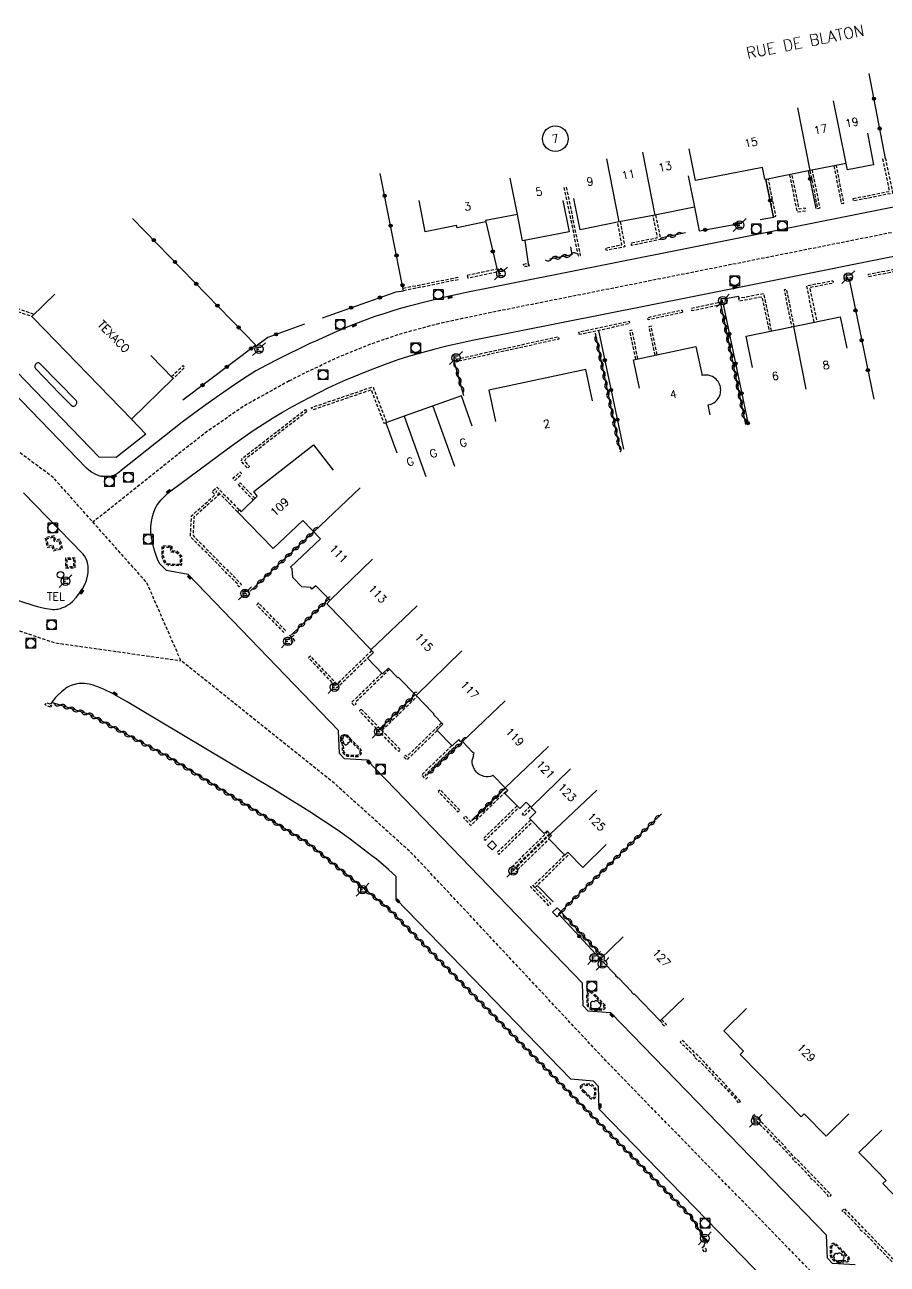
# Model space of a CAD drawing. Header units: millimetres. Extents: x 94999 to 96000, y 132000 to 133001.
# Drawn here: x 95307 to 95441.7, y 132669.3 to 132862.9 of the extents above; entities that cross this region are included whole.
import ezdxf
from ezdxf.enums import TextEntityAlignment as Align

# ---------------------------------------------------------------- set-up
doc = ezdxf.new("R2010")
doc.units = ezdxf.units.MM
doc.linetypes.add('DASHED', pattern=[0.75, 0.5, -0.25])
doc.layers.get('0').update_dxf_attribs({"linetype": 'CONTINUOUS'})
for name, color, linetype in [('W0001', 6, 'DASHED'), ('W0008', 7, 'CONTINUOUS'), ('W0100', 7, 'CONTINUOUS'), ('W0112', 1, 'DASHED'), ('W0300', 7, 'CONTINUOUS'), ('W0310', 3, 'CONTINUOUS'), ('W0322', 7, 'CONTINUOUS'), ('W0400', 7, 'CONTINUOUS'), ('W0420', 7, 'CONTINUOUS'), ('W0471', 7, 'CONTINUOUS'), ('W0984', 7, 'CONTINUOUS'), ('W0989', 7, 'CONTINUOUS'), ('W0991', 7, 'CONTINUOUS'), ('W1102', 7, 'CONTINUOUS')]:
    doc.layers.add(name, color=color, linetype=linetype)
doc.styles.get("Standard").update_dxf_attribs({"font": 'romans.shx', "width": 0.85})

# ---------------------------------------------------------------- blocks, each defined once
blk = doc.blocks.new('T471')
for p, q in [((-0.333334, 0.333334), (-0.333334, -0.333334)), ((-0.333334, 0.333334), (0.333334, 0.333334)), ((-0.333334, 0), (0, 0)), ((0.500001, 0.500001), (1.000002, 1.000002)), ((-0.500001, -0.500001), (-1.000002, -1.000002)), ((-0.333334, -0.333334), (0.333334, -0.333334))]:
    blk.add_line(p, q)
blk.add_ellipse((0, 0), major_axis=(0.471405, 0.471405), ratio=1, start_param=5.4977871438, end_param=11.780972451)
blk = doc.blocks.new('T400')
for p, q in [((-0.15, 0.3), (0.15, 0.3)), ((-0.15, -0.25), (-0.15, 0.3)), ((-0.15, 0.15), (0.15, 0.15)), ((-0.15, 0), (0.15, 0)), ((0.15, 0.3), (0.15, -0.25)), ((-0.15, -0.15), (0.15, -0.15)), ((-0.15, -0.25), (-0.15, -0.3)), ((-0.15, -0.3), (0.15, -0.3)), ((0.15, -0.3), (0.15, -0.25))]:
    blk.add_line(p, q)
blk = doc.blocks.new('T420')
for p, q in [((0.75, 0.75), (-0.75, 0.75)), ((-0.75, 0.75), (-0.75, -0.75)), ((0.75, 0.75), (0.75, -0.75)), ((0.75, -0.75), (-0.75, -0.75))]:
    blk.add_line(p, q)
blk.add_ellipse((0, 0), major_axis=(-0.53, 0.53), ratio=1, start_param=3.926991, end_param=10.210176)
blk = doc.blocks.new('t310o')
at = {"color": 0, "linetype": 'Continuous'}
for centre, start, end in [((-0.5, 0.38), 216.8699, 323.1304), ((0.5, -0.37), 36.8699, 143.1303)]:
    blk.add_arc(centre, 0.625, start, end, dxfattribs=at)
blk = doc.blocks.new('t322o')
at = {"color": 0, "linetype": 'Continuous'}
for radius in [0.25, 0.15]:
    blk.add_circle((0, 0), radius, dxfattribs=at)
blk = doc.blocks.new('T300')
for p, q in [((-0.8, 0.51), (-0.86, 0.34)), ((-0.86, 0.34), (-0.86, 0.17)), ((-0.86, 0.17), (-0.74, 0.06)), ((-0.69, 0.63), (-0.8, 0.51)), ((-0.8, -0.06), (-0.74, 0.06)), ((-0.74, 0.06), (-0.69, 0.11)), ((-0.57, 0.69), (-0.69, 0.63)), ((-0.46, 0.69), (-0.57, 0.69)), ((-0.29, 0.63), (-0.46, 0.69)), ((-0.29, 0.63), (-0.17, 0.74)), ((-0.23, 0.57), (-0.29, 0.63)), ((-0.17, 0.74), (-0.06, 0.8)), ((-0.06, 0.8), (0.06, 0.8)), ((0.06, 0.8), (0.23, 0.74)), ((0.23, 0.74), (0.34, 0.63)), ((0.34, 0.63), (0.4, 0.51)), ((0.46, 0.46), (0.34, 0.46)), ((0.4, 0.51), (0.4, 0.46)), ((0.57, 0.4), (0.46, 0.46)), ((0.57, 0.4), (0.69, 0.29)), ((0.69, 0.29), (0.74, 0.17)), ((0.74, 0.06), (0.69, -0.17)), ((0.74, 0.17), (0.74, 0.06)), ((-0.8, -0.17), (-0.8, -0.06)), ((-0.8, -0.23), (-0.8, -0.17)), ((-0.74, -0.34), (-0.8, -0.23)), ((-0.69, -0.4), (-0.74, -0.34)), ((-0.51, -0.46), (-0.69, -0.4)), ((-0.4, -0.46), (-0.51, -0.46)), ((-0.4, -0.46), (-0.34, -0.46)), ((-0.34, -0.46), (-0.34, -0.4)), ((-0.34, -0.51), (-0.34, -0.46)), ((-0.29, -0.63), (-0.34, -0.51)), ((-0.17, -0.74), (-0.29, -0.63)), ((-0.06, -0.8), (-0.17, -0.74)), ((0.06, -0.8), (-0.06, -0.8)), ((0.17, -0.74), (0.06, -0.8)), ((0.23, -0.69), (0.17, -0.74)), ((0.29, -0.46), (0.23, -0.46)), ((0.29, -0.63), (0.23, -0.69)), ((0.46, -0.4), (0.29, -0.46)), ((0.34, -0.51), (0.29, -0.63)), ((0.34, -0.51), (0.34, -0.46)), ((0.57, -0.34), (0.46, -0.4)), ((0.63, -0.29), (0.57, -0.34)), ((0.69, -0.17), (0.63, -0.29))]:
    blk.add_line(p, q)
blk = doc.blocks.new('t112o')
at = {"color": 0, "linetype": 'Continuous'}
for p, q in [((-0.5, 0.5), (0.5, 0.5)), ((-0.5, -0.5), (-0.5, 0.5)), ((0.5, 0.5), (0.5, -0.5)), ((0.5, -0.5), (-0.5, -0.5))]:
    blk.add_line(p, q, dxfattribs=at)

msp = doc.modelspace()

# ---------------------------------------------------------------- linework, layer by layer
at = {"layer": 'W0001', "flags": 128}
for points in [[(95348.28, 132807.3), (95351.1, 132808.73), (95356.38, 132811.18), (95360.89, 132813.01), (95365.87, 132814.71), (95371.14, 132816.13), (95375.38, 132817.09), (95381.58, 132818.36), (95446.35, 132831.28), (95455.27, 132833.06), (95465.21, 132835.03), (95472.6, 132836.46), (95477.35, 132837.33), (95483.29, 132838.32), (95489.47, 132839.2), (95494.91, 132839.78), (95501.59, 132840.32), (95508.13, 132840.74), (95520.06, 132841.31), (95528.06, 132841.66)], [(95937.77, 132147.55), (95929.39, 132157.49), (95910.62, 132177.72), (95901.98, 132186.94), (95870.36, 132219.35), (95802.26, 132288.27), (95746.16, 132344.77), (95675.46, 132417.17), (95600.19, 132493.08), (95513.8, 132580.87), (95471.21, 132625.01), (95432, 132665.93), (95397.8, 132701.03), (95367.69, 132733.26), (95355.56, 132744.21), (95331.35, 132763.59), (95326.05, 132775.75), (95311.37, 132792.24), (95305.86, 132796.31), (95287.88, 132814.85)], [(95348.28, 132807.3), (95341.28, 132803.4), (95335.04, 132799.07), (95317.61, 132785.22)], [(95276.28, 132775.24), (95280.95, 132774.77), (95290.14, 132772.98), (95297.66, 132771.07), (95311.66, 132766.38), (95331.35, 132763.59)]]:
    msp.add_lwpolyline(points, dxfattribs=at)
at = {"layer": 'W0008', "flags": 128}
for points in [[(95461.4, 132838.15), (95413.86, 132828.64), (95378.86, 132821.67), (95376.73, 132821.23), (95372.86, 132820.4), (95370.29, 132819.8), (95366.82, 132818.89), (95365.48, 132818.52), (95364.14, 132818.12), (95362.9, 132817.73), (95361.67, 132817.32), (95359.75, 132816.64), (95357.97, 132815.95), (95355.71, 132815), (95352.27, 132813.46), (95351.62, 132813.16), (95346.45, 132810.63)], [(95456.31, 132829.4), (95411.29, 132820.43), (95376.92, 132813.57), (95375.03, 132813.18), (95373.14, 132812.74), (95370.86, 132812.18), (95368.59, 132811.58), (95366.92, 132811.09), (95365.27, 132810.56), (95363.1, 132809.79), (95360.95, 132808.98), (95359, 132808.2), (95357.07, 132807.39), (95355.68, 132806.77), (95354.31, 132806.13), (95350.12, 132803.97)], [(95418.61, 132820.17), (95418.55, 132820.48), (95416.42, 132820.11), (95416.49, 132819.77)], [(95346.45, 132810.63), (95344.76, 132809.75), (95343.09, 132808.83), (95342.21, 132808.3), (95341.35, 132807.75), (95339.27, 132806.35), (95336.86, 132804.71), (95334.88, 132803.31), (95331.54, 132800.83), (95322.05, 132793.31), (95321.65, 132792.96), (95321.2, 132792.67), (95320.85, 132792.5), (95320.46, 132792.41), (95319.85, 132792.34), (95319.24, 132792.33), (95318.9, 132792.37), (95318.58, 132792.46), (95317.98, 132792.72), (95317.41, 132793.04), (95316.99, 132793.33), (95316.62, 132793.67), (95292.09, 132818.99)], [(95323.66, 132801.31), (95325.87, 132798.98), (95321.25, 132795.33), (95318.61, 132795.39), (95299.89, 132814.67), (95304.05, 132818.73)], [(95352.17, 132805.07), (95352.09, 132805.02)], [(95436.71, 132669.18), (95433.16, 132669.41), (95432.39, 132670.22), (95432.24, 132673.81), (95398.56, 132708.57), (95394.99, 132708.82), (95394.22, 132709.68), (95394.1, 132713.22), (95360.45, 132748.01), (95356.95, 132748.22), (95356.15, 132749.08), (95356.01, 132752.67), (95332.48, 132777.06), (95329.12, 132777.67), (95328.03, 132778.77), (95327.72, 132779.46), (95327.44, 132780.17), (95327.28, 132780.65), (95327.15, 132781.14), (95326.77, 132782.84), (95326.68, 132783.45), (95326.66, 132783.99), (95326.68, 132784.54), (95326.79, 132785.32), (95326.95, 132786.09), (95327.15, 132786.78), (95327.41, 132787.46), (95327.6, 132787.84), (95327.85, 132788.2), (95328.27, 132788.71), (95328.73, 132789.19), (95329.26, 132789.67), (95329.81, 132790.11), (95338.63, 132796.66), (95340.14, 132797.76), (95342.13, 132799.19), (95342.32, 132799.31), (95345.65, 132801.45), (95346.45, 132801.95), (95347.25, 132802.42), (95348.68, 132803.21), (95350.12, 132803.97)], [(95299.84, 132774.95), (95308.37, 132772.22), (95308.96, 132772.05), (95309.57, 132771.9), (95310.32, 132771.74), (95311.09, 132771.6), (95311.36, 132771.58), (95311.64, 132771.57), (95311.92, 132771.6), (95312.19, 132771.65), (95312.54, 132771.74), (95312.89, 132771.86), (95313.22, 132772.01), (95313.55, 132772.18), (95314, 132772.48), (95314.41, 132772.84), (95315, 132773.47), (95315.54, 132774.14), (95315.97, 132774.8), (95316.34, 132775.49), (95316.59, 132776.12), (95316.77, 132776.77), (95316.85, 132777.29), (95316.88, 132777.81), (95316.85, 132778.33), (95316.77, 132778.84), (95316.66, 132779.23), (95316.49, 132779.6), (95316.28, 132779.94), (95316.02, 132780.25), (95306.79, 132789.8)], [(95422.75, 132666.77), (95396.7, 132693.53), (95396.62, 132697.07), (95395.82, 132697.9), (95392.28, 132698.2), (95364.98, 132726.34), (95364.99, 132729.88), (95363.79, 132730.94), (95362.58, 132731.99), (95361.9, 132732.56), (95361.21, 132733.11), (95357.83, 132735.72), (95357.62, 132735.87), (95355.92, 132737.05), (95353.97, 132738.35), (95351.52, 132739.95), (95350.5, 132740.6), (95348.07, 132742.11), (95345.97, 132743.39), (95324.29, 132756.37), (95322.95, 132757.16), (95321.31, 132758.11), (95320.77, 132758.4), (95319.26, 132759.12), (95318.76, 132759.34), (95318.24, 132759.53), (95317.63, 132759.73), (95317.02, 132759.9), (95316.66, 132759.98), (95316.3, 132760.01), (95315.84, 132760.02), (95315.37, 132759.99), (95315.08, 132759.94), (95314.79, 132759.88), (95314.51, 132759.8), (95314.23, 132759.7), (95313.95, 132759.57), (95313.67, 132759.43), (95313.41, 132759.26), (95313.16, 132759.08), (95312.7, 132758.71), (95311.98, 132758.05), (95311.75, 132757.81), (95311.55, 132757.56), (95311.26, 132757.17), (95310.99, 132756.77)]]:
    msp.add_lwpolyline(points, dxfattribs=at)
msp.add_lwpolyline([(95312.42, 132805.34), (95314.26, 132803.43), (95314.33, 132803.38), (95314.4, 132803.35), (95314.55, 132803.34), (95314.69, 132803.36), (95314.79, 132803.39), (95314.87, 132803.44), (95314.95, 132803.52), (95315.02, 132803.61), (95315.09, 132803.78), (95315.12, 132803.96), (95315.1, 132804.08), (95315.03, 132804.19), (95309.39, 132809.96), (95309.29, 132810.04), (95309.17, 132810.08), (95309.01, 132810.09), (95308.86, 132810.06), (95308.77, 132810.01), (95308.69, 132809.94), (95308.62, 132809.84), (95308.57, 132809.73), (95308.54, 132809.56), (95308.54, 132809.39), (95308.57, 132809.3), (95308.63, 132809.21), (95310.02, 132807.79)], close=True, dxfattribs=at)
at = {"layer": 'W0100', "flags": 128}
for points in [[(95438.63, 132845.97), (95439.58, 132841.06), (95435.5, 132840.27), (95435.3, 132841.23), (95429.7, 132840.13), (95422.78, 132838.72), (95422.61, 132838.8), (95422.23, 132840.64), (95411.75, 132838.6), (95410.8, 132843.51)], [(95410.61, 132839.34), (95411.61, 132834.44), (95405.39, 132833.18), (95399.82, 132832.15), (95393.77, 132830.9), (95392.76, 132835.8)], [(95391.04, 132835.49), (95392.02, 132830.59), (95384.75, 132829.14), (95383.94, 132833.3), (95378.94, 132832.35), (95378.99, 132832.12), (95377.95, 132831.91), (95374.51, 132831.19), (95374.51, 132831.19), (95374.44, 132831.55), (95369.55, 132830.57), (95368.57, 132835.47)], [(95326.67, 132811.24), (95330.17, 132807.66), (95323.66, 132801.31), (95308.4, 132817.01), (95308.07, 132817.35), (95311.65, 132820.83)], [(95420.68, 132809.37), (95419.67, 132814.27), (95427.08, 132815.8), (95434.37, 132817.31), (95435.39, 132812.42)], [(95403, 132806.14), (95402.06, 132810.6), (95411.83, 132812.66), (95412.79, 132808.12)], [(95395.69, 132804.15), (95394.65, 132809.04), (95379.47, 132805.82), (95380.51, 132800.93)], [(95414.08, 132802), (95413.75, 132803.53), (95413.98, 132803.58), (95414.21, 132803.65), (95414.42, 132803.75), (95414.63, 132803.86), (95414.82, 132804), (95414.99, 132804.15), (95415.16, 132804.32), (95415.3, 132804.51), (95415.42, 132804.71), (95415.53, 132804.92), (95415.61, 132805.14), (95415.67, 132805.37), (95415.7, 132805.6), (95415.71, 132805.83), (95415.7, 132806.07), (95415.67, 132806.3), (95415.61, 132806.53), (95415.53, 132806.76), (95415.43, 132806.97), (95415.3, 132807.17), (95415.16, 132807.36), (95414.99, 132807.54), (95414.81, 132807.69), (95414.62, 132807.83), (95414.41, 132807.95), (95414.19, 132808.04), (95413.97, 132808.11), (95413.73, 132808.16), (95413.5, 132808.19), (95413.26, 132808.19), (95413.02, 132808.16), (95412.79, 132808.12), (95412.77, 132808.2)], [(95376.87, 132800.22), (95375.21, 132804.93), (95366.26, 132801.78), (95363.39, 132800.74), (95365.08, 132796.04)], [(95397.79, 132734.84), (95394.16, 132731.27), (95391.82, 132733.65), (95391.34, 132733.18), (95391.34, 132733.18), (95388.8, 132735.82), (95389.27, 132736.27), (95389.07, 132736.47), (95388.58, 132736.99), (95388.14, 132736.57), (95385.81, 132738.94), (95386.82, 132739.93), (95385.33, 132741.46), (95384.31, 132740.47), (95382, 132742.85), (95382.44, 132743.29), (95382.02, 132743.71), (95380.14, 132745.65), (95379.76, 132745.51), (95379.36, 132745.44), (95379.04, 132745.44), (95378.73, 132745.5), (95378.35, 132745.64), (95377.99, 132745.81), (95377.76, 132745.97), (95377.55, 132746.15), (95377.38, 132746.36), (95377.23, 132746.6), (95377.07, 132746.96), (95376.94, 132747.33), (95376.88, 132747.65), (95376.89, 132747.97), (95377.12, 132748.76), (95376.98, 132748.89), (95377.16, 132749.07), (95376.95, 132749.29), (95375.38, 132750.97), (95375.29, 132750.89), (95375.17, 132751), (95375.09, 132750.92), (95374.77, 132751.24), (95374.77, 132751.24), (95373.76, 132750.27), (95371.37, 132752.74), (95372.31, 132753.65), (95370.85, 132755.16), (95370.92, 132755.24), (95370.69, 132755.48), (95368.11, 132758.13), (95365.42, 132760.89), (95365.32, 132761), (95365.25, 132760.92), (95363.78, 132762.41), (95362.85, 132761.52), (95360.5, 132763.95), (95361.45, 132764.86), (95356.55, 132770.01), (95354.15, 132772.46), (95354.71, 132773.01), (95352.47, 132775.29), (95351.8, 132774.76), (95351.66, 132774.99), (95350.24, 132775.12), (95348.86, 132776.56), (95348.73, 132777.93), (95348.5, 132778.17), (95353.15, 132782.6), (95350.4, 132785.49), (95345.79, 132781.09), (95340.22, 132786.85), (95340.5, 132787.13), (95340.78, 132786.83), (95343.3, 132789.27), (95342.76, 132789.98), (95352.06, 132797.28), (95352.06, 132797.28), (95355.15, 132793.34)], [(95409.92, 132710.85), (95406.24, 132707.31), (95402.22, 132711.49), (95402.14, 132711.42), (95401.76, 132711.81), (95401.84, 132711.87), (95399.72, 132714.05), (95399.67, 132713.98), (95399.29, 132714.36), (95399.35, 132714.42), (95397.25, 132716.6), (95397.18, 132716.52), (95396.8, 132716.91), (95400.48, 132720.46)], [(95419.76, 132709.23), (95416.17, 132705.74), (95416.17, 132705.74), (95419.26, 132702.57), (95418.77, 132702.08), (95421.78, 132698.99), (95428.27, 132692.32), (95428.27, 132692.32), (95428.77, 132692.81), (95428.82, 132692.75), (95432.17, 132689.31), (95432.17, 132689.31), (95435.75, 132692.8)], [(95457.6, 132673.06), (95454.02, 132669.58), (95449.68, 132674.03), (95449.18, 132673.55), (95449.18, 132673.55), (95444.07, 132678.79), (95441.06, 132681.89), (95441.56, 132682.37), (95438.47, 132685.54), (95437.28, 132686.77), (95440.86, 132690.26)]]:
    msp.add_lwpolyline(points, dxfattribs=at)
msp.add_lwpolyline([(95312.54, 132777.5), (95312.74, 132777.47), (95312.91, 132777.36), (95313.02, 132777.2), (95313.07, 132777.01), (95313.04, 132776.81), (95312.93, 132776.64), (95312.77, 132776.52), (95312.58, 132776.48), (95312.38, 132776.51), (95312.21, 132776.61), (95312.09, 132776.78), (95312.05, 132776.97), (95312.08, 132777.17), (95312.19, 132777.34), (95312.35, 132777.45)], close=True, dxfattribs=at)
at = {"layer": 'W0112', "flags": 128}
for points in [[(95433.39, 132840.86), (95434.54, 132834.98), (95434.94, 132835.06), (95433.78, 132840.94)], [(95426.46, 132839.47), (95427.64, 132833.67), (95428.97, 132833.86), (95428.91, 132834.26), (95427.96, 132834.12), (95426.85, 132839.55)], [(95429.64, 132840.12), (95430.84, 132834.24), (95431.23, 132834.32), (95430.03, 132840.2)], [(95391.22, 132837.52), (95393.43, 132826.8), (95393.82, 132826.88), (95391.61, 132837.6)], [(95422.77, 132838.72), (95423.95, 132832.92), (95424.34, 132833), (95423.16, 132838.8)], [(95405.52, 132833.2), (95406.3, 132829.36), (95401.79, 132828.45), (95401.71, 132828.84), (95405.83, 132829.67), (95405.13, 132833.12)], [(95400, 132832.18), (95400.72, 132828.24), (95397.84, 132827.65), (95397.76, 132828.04), (95400.26, 132828.55), (95399.6, 132832.11)], [(95427.2, 132815.82), (95426, 132821.58), (95425.61, 132821.5), (95426.8, 132815.74)], [(95430.31, 132816.47), (95429.14, 132822.16), (95433.21, 132822.94), (95433.29, 132822.55), (95429.61, 132821.84), (95430.71, 132816.55)], [(95423.66, 132815.09), (95422.46, 132820.91), (95418.49, 132820.15), (95418.56, 132819.76), (95422.15, 132820.44), (95423.27, 132815.01)], [(95308.38, 132817.66), (95307.57, 132817.98), (95304.18, 132819.11), (95304.05, 132818.73), (95307.43, 132817.6), (95308.07, 132817.35)], [(95405.79, 132811.38), (95404.86, 132815.82), (95404.47, 132815.73), (95405.4, 132811.3)], [(95402.78, 132810.75), (95401.84, 132815.21), (95401.45, 132815.12), (95402.39, 132810.66)], [(95329.89, 132807.95), (95331.69, 132809.69), (95331.96, 132809.4), (95330.17, 132807.66)], [(95363.39, 132800.74), (95363.13, 132800.64), (95361.13, 132805.88), (95351.9, 132802.74), (95351.77, 132803.12), (95361.37, 132806.38), (95363.5, 132800.78)], [(95340.21, 132786.84), (95336.97, 132790.12), (95336.8, 132789.97), (95337.27, 132789.46), (95333.41, 132786.02), (95333.26, 132783.12), (95340.84, 132775.48), (95340.84, 132775.48), (95340.84, 132775.48), (95340.49, 132775.11), (95340.22, 132775.39), (95340.29, 132775.47), (95332.85, 132782.96), (95333.02, 132786.21), (95336.7, 132789.49), (95336.23, 132789.99), (95336.99, 132790.68), (95340.5, 132787.12)], [(95342.95, 132788.93), (95340.6, 132791.36), (95340.32, 132791.08), (95342.67, 132788.65)], [(95361.17, 132765.16), (95355.75, 132759.92), (95351.6, 132764.28), (95351.31, 132764), (95355.74, 132759.35), (95360.5, 132763.95)], [(95363.97, 132762.22), (95358.57, 132757.01), (95358.77, 132756.82), (95358.48, 132756.53), (95358, 132757.01), (95362.76, 132761.61)], [(95367.98, 132758.27), (95362.5, 132752.95)], [(95362.78, 132752.67), (95368.26, 132757.99)], [(95372.1, 132753.87), (95366.68, 132748.63), (95366.48, 132748.83), (95366.19, 132748.55), (95366.68, 132748.07), (95371.44, 132752.67)], [(95373.71, 132750.33), (95368.95, 132745.72), (95369.61, 132745.06), (95369.89, 132745.34), (95369.52, 132745.72), (95373.99, 132750.04)], [(95382.08, 132743.66), (95376.68, 132738.4), (95375.81, 132739.32), (95375.52, 132739.04), (95376.67, 132737.83), (95382.36, 132743.37)], [(95383.88, 132740.91), (95378.63, 132735.8), (95378.91, 132735.51), (95384.16, 132740.63)], [(95385.94, 132740.83), (95384.7, 132739.62), (95384.98, 132739.33), (95386.22, 132740.54)], [(95386.02, 132738.72), (95380.78, 132733.59), (95381.06, 132733.3), (95386.3, 132738.44)], [(95388.96, 132736.58), (95383.58, 132731.3), (95384.05, 132730.8), (95383.76, 132730.53), (95383.02, 132731.31), (95388.69, 132736.88)], [(95389.09, 132736.45), (95383.66, 132731.21)], [(95383.94, 132730.92), (95388.9, 132735.71)], [(95391.31, 132733.21), (95386.4, 132728.39)], [(95386.68, 132728.11), (95392.07, 132733.4)], [(95406.44, 132707.51), (95407.22, 132706.75), (95406.94, 132706.46), (95406.5, 132706.89), (95406.5, 132706.89), (95406.58, 132706.97), (95406.24, 132707.31)]]:
    msp.add_lwpolyline(points, dxfattribs=at)
for points in [[(95436.4, 132835.77), (95442.09, 132836.9), (95441.06, 132841.96), (95441.46, 132842.04), (95442.56, 132836.59), (95436.47, 132835.38)], [(95460.69, 132827.72), (95438.85, 132823.56), (95438.78, 132823.96), (95460.62, 132828.12)], [(95384.89, 132825.5), (95385.63, 132825.66), (95385.76, 132825.24), (95385.71, 132825.2), (95385.37, 132825.12), (95385.35, 132825.19), (95384.97, 132825.11)], [(95366.09, 132821.76), (95374.58, 132823.47), (95374.66, 132823.08), (95366.16, 132821.36)], [(95376.11, 132823.76), (95376.2, 132823.37), (95381.55, 132824.47), (95381.47, 132824.86)], [(95436.14, 132823.05), (95435.11, 132822.91), (95435.06, 132823.31), (95436.08, 132823.45)], [(95416.69, 132819.4), (95411.22, 132818.23), (95411.14, 132818.62), (95416.61, 132819.79)], [(95409.76, 132817.96), (95404.39, 132816.8), (95404.3, 132817.19), (95409.67, 132818.35)], [(95393.62, 132814.52), (95393.53, 132814.91), (95401.39, 132816.6), (95401.48, 132816.21)], [(95374.11, 132810.21), (95374.02, 132810.6), (95390.32, 132814.2), (95390.4, 132813.81)], [(95351.05, 132802.49), (95341.41, 132795.03), (95341.45, 132794.97), (95341.27, 132794.79), (95342.09, 132793.89), (95341.79, 132793.62), (95340.72, 132794.8), (95340.93, 132795.01), (95340.86, 132795.11), (95350.81, 132802.81)], [(95339.77, 132791.74), (95340.88, 132792.74), (95340.62, 132793.04), (95339.5, 132792.03)], [(95312.51, 132782.54), (95311.79, 132782.38), (95311.62, 132783.1), (95310.15, 132782.75), (95310.47, 132781.25), (95311.22, 132781.42), (95311.42, 132780.73), (95312.87, 132781.08)], [(95312.36, 132782.3), (95311.64, 132782.14), (95311.47, 132782.86), (95310.39, 132782.6), (95310.63, 132781.49), (95311.36, 132781.66), (95311.56, 132780.97), (95312.63, 132781.23)], [(95329.94, 132781.49), (95329.95, 132780.77), (95330.7, 132780.74), (95331.47, 132779.96), (95331.45, 132779.95), (95331.43, 132778.42), (95329.91, 132778.42), (95329.67, 132778.44), (95329.44, 132778.48), (95329.25, 132778.55), (95329.08, 132778.64), (95328.96, 132778.73), (95328.85, 132778.85), (95328.72, 132779.07), (95328.61, 132779.3), (95328.43, 132779.84), (95328.41, 132780.03), (95328.43, 132781.55)], [(95329.74, 132781.3), (95329.76, 132780.58), (95330.61, 132780.55), (95331.25, 132779.9), (95331.23, 132778.62), (95329.91, 132778.62), (95329.7, 132778.64), (95329.48, 132778.68), (95329.33, 132778.73), (95329.18, 132778.81), (95329.09, 132778.88), (95329.02, 132778.96), (95328.89, 132779.16), (95328.8, 132779.37), (95328.62, 132779.89), (95328.61, 132780.03), (95328.63, 132781.34)], [(95313.34, 132779.6), (95313.35, 132778.09), (95314.86, 132778.1), (95314.85, 132779.61)], [(95313.54, 132779.4), (95313.55, 132778.29), (95314.66, 132778.3), (95314.65, 132779.41)], [(95342.11, 132774.04), (95341.45, 132774.69), (95341.17, 132774.4), (95341.83, 132773.75)], [(95347.69, 132768.3), (95343.49, 132772.59), (95343.21, 132772.31), (95347.4, 132768.02)], [(95349.19, 132766.72), (95348.36, 132767.56), (95348.08, 132767.28), (95348.91, 132766.44), (95349.19, 132766.72)], [(95311.06, 132756.31), (95310.15, 132756.66), (95310.27, 132756.98), (95310.37, 132756.95), (95310.39, 132757), (95310.99, 132756.77), (95310.99, 132756.77), (95310.95, 132756.65), (95311.16, 132756.57)], [(95359.54, 132756.01), (95362.48, 132752.97), (95365.7, 132749.65), (95365.41, 132749.37), (95362.2, 132752.69), (95359.25, 132755.73)], [(95358.12, 132751.12), (95357.37, 132751.87), (95357.24, 132751.96), (95357.01, 132752.02), (95356.86, 132752.01), (95356.71, 132751.94), (95356.61, 132751.85), (95356.54, 132751.74), (95356.49, 132751.62), (95356.48, 132751.5), (95356.58, 132749.51), (95356.6, 132749.4), (95356.62, 132749.32), (95356.66, 132749.24), (95356.74, 132749.15), (95357.08, 132748.8), (95357.15, 132748.74), (95357.23, 132748.69), (95357.32, 132748.66), (95357.43, 132748.65), (95358.95, 132748.62), (95359.04, 132748.63), (95359.12, 132748.65), (95359.2, 132748.69), (95359.29, 132748.78), (95359.47, 132748.98), (95359.56, 132749.12), (95359.58, 132749.35), (95359.54, 132749.59), (95359.44, 132749.74), (95358.78, 132750.44)], [(95357.98, 132750.98), (95357.23, 132751.73), (95357.16, 132751.78), (95356.98, 132751.83), (95356.91, 132751.82), (95356.83, 132751.78), (95356.76, 132751.72), (95356.71, 132751.65), (95356.68, 132751.51), (95356.78, 132749.52), (95356.79, 132749.44), (95356.81, 132749.39), (95356.83, 132749.35), (95356.88, 132749.29), (95357.22, 132748.94), (95357.27, 132748.9), (95357.32, 132748.87), (95357.36, 132748.86), (95357.44, 132748.85), (95358.95, 132748.82), (95359.01, 132748.83), (95359.05, 132748.84), (95359.08, 132748.86), (95359.14, 132748.91), (95359.33, 132749.11), (95359.36, 132749.18), (95359.38, 132749.34), (95359.35, 132749.52), (95359.29, 132749.6), (95358.63, 132750.3)], [(95374.94, 132740.23), (95371.86, 132743.41), (95371.57, 132743.14), (95374.66, 132739.96)], [(95388.87, 132725.3), (95386, 132728.23), (95386.29, 132728.51), (95389.16, 132725.58)], [(95396.32, 132711.15), (95395.63, 132711.84), (95395.56, 132711.89), (95395.49, 132711.93), (95395.36, 132711.95), (95395.23, 132711.96), (95395.12, 132711.94), (95395.02, 132711.9), (95394.95, 132711.85), (95394.89, 132711.78), (95394.77, 132711.57), (95394.75, 132711.41), (95394.78, 132709.93), (95394.79, 132709.81), (95394.82, 132709.71), (95394.87, 132709.62), (95394.92, 132709.55), (95395.27, 132709.2), (95395.34, 132709.14), (95395.42, 132709.09), (95395.52, 132709.06), (95395.65, 132709.04), (95397.13, 132709.01), (95397.28, 132709.03), (95397.48, 132709.12), (95397.57, 132709.18), (95397.63, 132709.26), (95397.67, 132709.36), (95397.68, 132709.47), (95397.63, 132709.7), (95397.53, 132709.86), (95396.93, 132710.51)], [(95396.17, 132711.01), (95395.49, 132711.7), (95395.43, 132711.74), (95395.24, 132711.76), (95395.12, 132711.72), (95395.05, 132711.66), (95394.96, 132711.5), (95394.95, 132711.41), (95394.98, 132709.93), (95394.99, 132709.85), (95395.01, 132709.78), (95395.04, 132709.73), (95395.07, 132709.69), (95395.41, 132709.34), (95395.46, 132709.3), (95395.51, 132709.27), (95395.56, 132709.25), (95395.65, 132709.24), (95397.13, 132709.21), (95397.22, 132709.22), (95397.39, 132709.29), (95397.45, 132709.36), (95397.48, 132709.46), (95397.44, 132709.63), (95397.39, 132709.72), (95396.78, 132710.37)], [(95418.8, 132694.72), (95416.19, 132697.61), (95415.48, 132698.36), (95415.48, 132698.36), (95412.35, 132701.68), (95412.34, 132701.67), (95409.84, 132704.16), (95409.84, 132704.16), (95409.84, 132704.16), (95409.7, 132704.3), (95409.36, 132703.96), (95409.79, 132703.53), (95409.85, 132703.59), (95411.79, 132701.65), (95411.7, 132701.56), (95412.24, 132701), (95412.34, 132701.11), (95414.92, 132698.37), (95414.84, 132698.3), (95415.11, 132698.01), (95415.2, 132698.08), (95418.3, 132694.83), (95418.23, 132694.75), (95418.5, 132694.45)], [(95394.32, 132696.14), (95393.91, 132696.59), (95393.83, 132696.74), (95393.78, 132696.96), (95393.78, 132697.07), (95393.82, 132697.17), (95393.87, 132697.25), (95393.95, 132697.32), (95394.16, 132697.42), (95394.32, 132697.45), (95395.27, 132697.46), (95395.32, 132697.45), (95395.46, 132697.41), (95395.61, 132697.35), (95395.66, 132697.31), (95395.99, 132696.98), (95396.08, 132696.88), (95396.13, 132696.81), (95396.16, 132696.73), (95396.17, 132696.62), (95396.15, 132695.59), (95396.13, 132695.45), (95396.06, 132695.25), (95396.01, 132695.17), (95395.93, 132695.11), (95395.82, 132695.07), (95395.71, 132695.05), (95395.47, 132695.09), (95395.33, 132695.17), (95394.74, 132695.73)], [(95394.47, 132696.28), (95394.06, 132696.73), (95394.01, 132696.81), (95393.98, 132696.98), (95394, 132697.08), (95394.06, 132697.15), (95394.23, 132697.24), (95394.32, 132697.25), (95395.27, 132697.26), (95395.4, 132697.22), (95395.52, 132697.17), (95395.85, 132696.84), (95395.92, 132696.75), (95395.96, 132696.71), (95395.97, 132696.69), (95395.97, 132696.62), (95395.95, 132695.6), (95395.94, 132695.5), (95395.88, 132695.33), (95395.84, 132695.29), (95395.71, 132695.25), (95395.52, 132695.28), (95395.47, 132695.31), (95394.88, 132695.88)], [(95420.97, 132692.61), (95420.95, 132692.63), (95420.58, 132692.27), (95420.87, 132692), (95420.95, 132692.06), (95424.08, 132688.83), (95424.02, 132688.78), (95424.02, 132688.78), (95424.3, 132688.48), (95424.36, 132688.55), (95426.98, 132685.79), (95426.92, 132685.74), (95427.42, 132685.18), (95427.49, 132685.25), (95429.66, 132682.98), (95429.58, 132682.91), (95429.97, 132682.51), (95430.04, 132682.58), (95432.38, 132680.14), (95432.39, 132679.99), (95432.58, 132679.81), (95432.7, 132679.81), (95432.99, 132680.08), (95432.77, 132680.31), (95432.77, 132680.31), (95430.22, 132682.97), (95430.22, 132682.97), (95427.51, 132685.81), (95427.45, 132685.75), (95425.39, 132688.04), (95424.65, 132688.82), (95420.97, 132692.61), (95420.97, 132692.61)], [(95435.03, 132677.96), (95440.55, 132672.27), (95440.55, 132672.27), (95440.55, 132672.27), (95443.48, 132669.24), (95443.69, 132669.02), (95443.39, 132668.73), (95443.24, 132668.74), (95443.05, 132668.94), (95443.06, 132669.09), (95440.63, 132671.61), (95440.45, 132671.6), (95440.28, 132671.81), (95440.29, 132671.97), (95439.14, 132673.15), (95437.85, 132674.48), (95437.72, 132674.47), (95437.51, 132674.69), (95437.5, 132674.85), (95435.09, 132677.35), (95434.92, 132677.36), (95434.74, 132677.55), (95434.74, 132677.71)], [(95435.11, 132671.03), (95435.66, 132670.48), (95435.71, 132670.41), (95435.74, 132670.34), (95435.77, 132670.21), (95435.77, 132670.08), (95435.76, 132669.97), (95435.72, 132669.86), (95435.67, 132669.79), (95435.6, 132669.72), (95435.4, 132669.62), (95435.25, 132669.6), (95433.72, 132669.67), (95433.61, 132669.68), (95433.54, 132669.7), (95433.46, 132669.74), (95433.37, 132669.83), (95433.04, 132670.18), (95433, 132670.23), (95432.94, 132670.35), (95432.89, 132670.47), (95432.88, 132670.53), (95432.85, 132672.03), (95432.87, 132672.12), (95432.98, 132672.34), (95433.05, 132672.43), (95433.13, 132672.51), (95433.21, 132672.56), (95433.3, 132672.59), (95433.42, 132672.59), (95433.54, 132672.57), (95433.64, 132672.52), (95433.74, 132672.45), (95434.55, 132671.61)], [(95413.49, 132671.43), (95413.42, 132671.51), (95413.5, 132671.58), (95413.07, 132672.05), (95412.77, 132671.78), (95412.94, 132671.6), (95412.86, 132671.52), (95413.2, 132671.16)], [(95434.97, 132670.89), (95435.52, 132670.34), (95435.55, 132670.28), (95435.57, 132670.08), (95435.54, 132669.95), (95435.49, 132669.89), (95435.33, 132669.81), (95435.26, 132669.8), (95433.73, 132669.87), (95433.65, 132669.88), (95433.61, 132669.89), (95433.58, 132669.9), (95433.52, 132669.96), (95433.19, 132670.32), (95433.18, 132670.33), (95433.12, 132670.43), (95433.08, 132670.53), (95433.08, 132670.54), (95433.05, 132672.03), (95433.06, 132672.04), (95433.15, 132672.24), (95433.25, 132672.35), (95433.34, 132672.39), (95433.48, 132672.38), (95433.59, 132672.31), (95434.4, 132671.47)]]:
    msp.add_lwpolyline(points, close=True, dxfattribs=at)
at = {"layer": 'W0310', "flags": 128}
for points in [[(95410.18, 132830.4), (95406.33, 132829.59)], [(95392.26, 132828.25), (95392.46, 132826.98), (95388.96, 132826.32)], [(95415.72, 132819.1), (95419.59, 132800.45)], [(95396.07, 132814.76), (95399.93, 132796.53)], [(95375.59, 132804.97), (95374.02, 132810.6)], [(95342.2, 132774.44), (95352.09, 132783.71)], [(95348.6, 132767.54), (95354.46, 132773.26)], [(95362.2, 132752.69), (95367.95, 132758.3)], [(95413.07, 132672.05), (95413.38, 132672.93), (95411.12, 132676.69), (95363.95, 132724.72), (95351.14, 132735.11), (95329.2, 132748.64), (95317.06, 132755.17), (95311.33, 132757)], [(95369.8, 132745.7), (95375.39, 132750.96)], [(95376.79, 132738.59), (95382.04, 132743.7)], [(95390.38, 132724.01), (95406.45, 132739.66)], [(95390.75, 132724.35), (95397.25, 132717.34)]]:
    msp.add_lwpolyline(points, dxfattribs=at)
at = {"layer": 'W0310'}
msp.add_lwpolyline([(95389.52, 132725.93), (95387.04, 132728.46)], dxfattribs=at)
at = {"layer": 'W0322', "flags": 128}
for points in [[(95441.46, 132842.04), (95438.89, 132855.28)], [(95353.49, 132817.15), (95365.02, 132821.2), (95366.16, 132821.36), (95362.5, 132839.69)], [(95430.64, 132834.21), (95429.44, 132840.08)], [(95421.89, 132832.51), (95423.96, 132832.88), (95422.77, 132838.72)], [(95411.59, 132834.44), (95412.36, 132830.71), (95419.01, 132831.94)], [(95323.82, 132832.67), (95343.06, 132812.88), (95331.66, 132804.29)], [(95378.99, 132832.12), (95380.78, 132824.65)], [(95385.71, 132825.2), (95385.15, 132829.21)], [(95435.82, 132822.94), (95439.62, 132804.44)], [(95416.09, 132819.29), (95419.98, 132800.52)], [(95350.7, 132816.13), (95344.93, 132814.08), (95343.34, 132812.84)], [(95396.6, 132815.17), (95400.53, 132796.64)], [(95390.38, 132724.01), (95396.88, 132717)]]:
    msp.add_lwpolyline(points, dxfattribs=at)
at = {"layer": 'W1102', "flags": 128}
for points in [[(95435.3, 132841.23), (95433.34, 132851.04)], [(95429.7, 132840.13), (95427.74, 132849.94)], [(95403.49, 132842.99), (95405.39, 132833.18)], [(95399.82, 132832.15), (95397.9, 132841.96)], [(95383.94, 132833.3), (95382.81, 132838.94)], [(95427.08, 132815.8), (95429.01, 132805.99)], [(95370.74, 132803.35), (95374.09, 132793.94)], [(95366.26, 132801.78), (95369.62, 132792.36)], [(95352.11, 132783.69), (95359.35, 132790.59)], [(95354.71, 132773.01), (95361.3, 132779.46)], [(95361.05, 132765.28), (95368.3, 132772.17)], [(95368.11, 132758.13), (95375.28, 132765.11)], [(95375.38, 132750.97), (95382.03, 132757.31)], [(95382.02, 132743.71), (95388.82, 132750.18)], [(95386.08, 132740.68), (95392.23, 132746.67)], [(95389.07, 132736.47), (95396.34, 132743.34)]]:
    msp.add_lwpolyline(points, dxfattribs=at)
at = {"layer": 'W1102'}
msp.add_circle((95389.87, 132845.12), 2, dxfattribs=at)

# ---------------------------------------------------------------- block references
at = {"layer": 'W0112'}
for p, rotation in [((95379.99, 132734.71), 313.68496939266), ((95390.14, 132724.28), 314.4183854633565)]:
    msp.add_blockref('t112o', p, dxfattribs=dict(at, rotation=rotation))
at = {"layer": 'W0300'}
for p in [(95357.14, 132751.2), (95396.2, 132709.67), (95434.21, 132670.27)]:
    msp.add_blockref('T300', p, dxfattribs=at)
at = {"layer": 'W0310'}
for p, rotation in [((95407.25, 132829.78), 191.9646208636301), ((95408.71, 132830.09), 191.9646208636301), ((95392.25, 132826.94), 190.7261576692644), ((95389.3, 132826.38), 190.7261576692644), ((95390.77, 132826.66), 190.7261576692644), ((95416.03, 132817.63), 281.7036009936498), ((95416.33, 132816.16), 281.7036009936498), ((95416.64, 132814.7), 281.7036009936498), ((95396.38, 132813.3), 281.9654643809404), ((95416.94, 132813.23), 281.7036009936498), ((95396.69, 132811.83), 281.9654643809404), ((95417.24, 132811.76), 281.7036009936498), ((95374.38, 132809.31), 105.5448768147152), ((95397, 132810.36), 281.9654643809404), ((95397.31, 132808.89), 281.9654643809404), ((95417.55, 132810.29), 281.7036009936498), ((95374.78, 132807.86), 105.5448768147152), ((95397.62, 132807.43), 281.9654643809404), ((95417.85, 132808.82), 281.7036009936498), ((95418.16, 132807.35), 281.7036009936498), ((95375.19, 132806.42), 105.5448768147152), ((95397.93, 132805.96), 281.9654643809404), ((95418.46, 132805.88), 281.7036009936498), ((95398.24, 132804.49), 281.9654643809404), ((95418.77, 132804.41), 281.7036009936498), ((95398.56, 132803.02), 281.9654643809404), ((95398.87, 132801.56), 281.9654643809404), ((95419.07, 132802.95), 281.7036009936498), ((95419.37, 132801.48), 281.7036009936498), ((95399.18, 132800.09), 281.9654643809404), ((95399.49, 132798.62), 281.9654643809404), ((95399.8, 132797.15), 281.9654643809404), ((95350.95, 132782.65), 43.17069328461253), ((95352.05, 132783.68), 43.17069328461253), ((95348.77, 132780.6), 43.17069328461253), ((95349.86, 132781.63), 43.17069328461253), ((95346.58, 132778.55), 43.17069328461253), ((95347.67, 132779.57), 43.17069328461253), ((95344.39, 132776.49), 43.17069328461253), ((95345.48, 132777.52), 43.17069328461253), ((95343.3, 132775.47), 43.17069328461253), ((95353.97, 132772.78), 44.35944652978242), ((95351.82, 132770.69), 44.35944652978242), ((95352.89, 132771.73), 44.35944652978242), ((95349.68, 132768.59), 44.35944652978242), ((95350.75, 132769.64), 44.35944652978242), ((95366.49, 132756.88), 44.28312235697318), ((95367.56, 132757.93), 44.28312235697318), ((95312.48, 132756.64), 162.2924093505846), ((95313.91, 132756.18), 162.2924093505846), ((95315.34, 132755.72), 162.2924093505846), ((95316.77, 132755.27), 162.2924093505846), ((95364.34, 132754.79), 44.28312235697318), ((95365.42, 132755.84), 44.28312235697318), ((95318.11, 132754.61), 151.7088373730369), ((95319.43, 132753.9), 151.7088373730369), ((95320.75, 132753.19), 151.7088373730369), ((95363.27, 132753.74), 44.28312235697318), ((95322.08, 132752.48), 151.7088373730369), ((95323.4, 132751.76), 151.7088373730369), ((95324.72, 132751.05), 151.7088373730369), ((95326.04, 132750.34), 151.7088373730369), ((95327.36, 132749.63), 151.7088373730369), ((95374.17, 132749.81), 43.27788769508459), ((95375.26, 132750.84), 43.27788769508459), ((95328.68, 132748.92), 151.7088373730369), ((95329.97, 132748.16), 148.3486739050879), ((95331.25, 132747.38), 148.3486739050879), ((95371.99, 132747.76), 43.27788769508459), ((95373.08, 132748.78), 43.27788769508459), ((95332.53, 132746.59), 148.3486739050879), ((95333.8, 132745.8), 148.3486739050879), ((95370.9, 132746.73), 43.27788769508459), ((95335.08, 132745.02), 148.3486739050879), ((95336.36, 132744.23), 148.3486739050879), ((95337.63, 132743.44), 148.3486739050879), ((95338.91, 132742.65), 148.3486739050879), ((95340.19, 132741.87), 148.3486739050879), ((95380.02, 132741.73), 44.22507304525016), ((95381.09, 132742.78), 44.22507304525016), ((95341.47, 132741.08), 148.3486739050879), ((95342.74, 132740.29), 148.3486739050879), ((95344.02, 132739.51), 148.3486739050879), ((95377.87, 132739.64), 44.22507304525016), ((95378.94, 132740.68), 44.22507304525016), ((95345.3, 132738.72), 148.3486739050879), ((95346.57, 132737.93), 148.3486739050879), ((95404.36, 132737.62), 44.2341290074912), ((95405.43, 132738.66), 44.2341290074912), ((95347.85, 132737.14), 148.3486739050879), ((95349.13, 132736.36), 148.3486739050879), ((95350.4, 132735.57), 148.3486739050879), ((95402.21, 132735.52), 44.2341290074912), ((95403.28, 132736.57), 44.2341290074912), ((95351.63, 132734.72), 140.9526255791839), ((95352.8, 132733.77), 140.9526255791839), ((95401.13, 132734.48), 44.2341290074912), ((95353.96, 132732.83), 140.9526255791839), ((95355.13, 132731.88), 140.9526255791839), ((95398.98, 132732.39), 44.2341290074912), ((95400.06, 132733.43), 44.2341290074912), ((95356.29, 132730.94), 140.9526255791839), ((95357.46, 132729.99), 140.9526255791839), ((95396.83, 132730.29), 44.2341290074912), ((95397.91, 132731.34), 44.2341290074912), ((95358.62, 132729.05), 140.9526255791839), ((95359.79, 132728.1), 140.9526255791839), ((95394.68, 132728.2), 44.2341290074912), ((95395.76, 132729.25), 44.2341290074912), ((95360.95, 132727.16), 140.9526255791839), ((95362.12, 132726.21), 140.9526255791839), ((95392.53, 132726.11), 44.2341290074912), ((95393.61, 132727.15), 44.2341290074912), ((95363.28, 132725.27), 140.9526255791839), ((95364.4, 132724.27), 134.4767348058663), ((95391.46, 132725.06), 44.2341290074912), ((95365.45, 132723.2), 134.4767348058663), ((95366.5, 132722.13), 134.4767348058663), ((95391.77, 132723.25), 312.8019733566016), ((95392.79, 132722.15), 312.8019733566016), ((95367.55, 132721.06), 134.4767348058663), ((95368.6, 132719.99), 134.4767348058663), ((95393.81, 132721.05), 312.8019733566016), ((95394.83, 132719.95), 312.8019733566016), ((95369.65, 132718.92), 134.4767348058663), ((95395.85, 132718.85), 312.8019733566016), ((95370.7, 132717.85), 134.4767348058663), ((95371.76, 132716.78), 134.4767348058663), ((95396.87, 132717.75), 312.8019733566016), ((95372.81, 132715.71), 134.4767348058663), ((95373.86, 132714.64), 134.4767348058663), ((95374.91, 132713.57), 134.4767348058663), ((95375.96, 132712.49), 134.4767348058663), ((95377.01, 132711.42), 134.4767348058663), ((95378.06, 132710.35), 134.4767348058663), ((95379.11, 132709.28), 134.4767348058663), ((95380.16, 132708.21), 134.4767348058663), ((95381.21, 132707.14), 134.4767348058663), ((95382.26, 132706.07), 134.4767348058663), ((95383.32, 132705), 134.4767348058663), ((95384.37, 132703.93), 134.4767348058663), ((95385.42, 132702.86), 134.4767348058663), ((95386.47, 132701.79), 134.4767348058663), ((95387.52, 132700.72), 134.4767348058663), ((95388.57, 132699.65), 134.4767348058663), ((95389.62, 132698.58), 134.4767348058663), ((95390.67, 132697.51), 134.4767348058663), ((95391.72, 132696.44), 134.4767348058663), ((95392.77, 132695.37), 134.4767348058663), ((95393.82, 132694.3), 134.4767348058663), ((95394.88, 132693.23), 134.4767348058663), ((95395.93, 132692.16), 134.4767348058663), ((95396.98, 132691.09), 134.4767348058663), ((95398.03, 132690.02), 134.4767348058663), ((95399.08, 132688.95), 134.4767348058663), ((95400.13, 132687.88), 134.4767348058663), ((95401.18, 132686.81), 134.4767348058663), ((95402.23, 132685.74), 134.4767348058663), ((95403.28, 132684.67), 134.4767348058663), ((95404.33, 132683.6), 134.4767348058663), ((95405.39, 132682.53), 134.4767348058663), ((95406.44, 132681.46), 134.4767348058663), ((95407.49, 132680.39), 134.4767348058663), ((95408.54, 132679.32), 134.4767348058663), ((95409.59, 132678.25), 134.4767348058663), ((95410.64, 132677.17), 134.4767348058663), ((95411.54, 132675.99), 120.9867163768167), ((95412.31, 132674.7), 120.9867163768167), ((95413.08, 132673.42), 120.9867163768167)]:
    msp.add_blockref('t310o', p, dxfattribs=dict(at, rotation=rotation))
at = {"layer": 'W0322'}
for p, rotation in [((95439.65, 132851.37), 100.9820558813202), ((95440.55, 132846.7), 100.9820558813202), ((95429.69, 132838.86), 101.5125411150048), ((95363.2, 132836.2), 101.3166285500063), ((95423.43, 132835.47), 101.5125411149805), ((95364.13, 132831.54), 101.3166285500063), ((95413.28, 132830.88), 10.51678856134116), ((95417.95, 132831.74), 10.51678856134116), ((95327.14, 132829.26), 314.1858821486787), ((95380.09, 132827.5), 283.4427706992208), ((95330.45, 132825.85), 314.1858821486787), ((95365.06, 132826.88), 101.3166285500063), ((95333.76, 132822.45), 314.1858821486787), ((95365.99, 132822.23), 101.3166285500063), ((95362.46, 132820.3), 19.32737733813874), ((95337.07, 132819.04), 314.1858821486787), ((95357.98, 132818.73), 19.32737733813874), ((95436.77, 132818.29), 281.6097543761763), ((95340.38, 132815.64), 314.1858821486787), ((95346.23, 132814.55), 199.533121771287), ((95417.05, 132814.64), 281.703600993634), ((95437.73, 132813.64), 281.6097543761763), ((95342.33, 132812.33), 217.0084449390155), ((95397.59, 132810.52), 281.9654643809719), ((95418.02, 132809.99), 281.703600993634), ((95338.54, 132809.47), 217.0084449390155), ((95438.69, 132808.98), 281.6097543761763), ((95334.75, 132806.62), 217.0084449390155), ((95398.57, 132805.87), 281.9654643809719), ((95418.98, 132805.34), 281.703600993634), ((95399.56, 132801.23), 281.9654643809719), ((95419.94, 132800.69), 281.703600993634), ((95393.61, 132720.53), 312.8019733566016), ((95396.84, 132717.04), 312.8019733566016)]:
    msp.add_blockref('t322o', p, dxfattribs=dict(at, rotation=rotation))
at = {"layer": 'W0400'}
for p, rotation in [((95423.31, 132830.38), 281.3110959472428), ((95417.93, 132821.89), 283.5155792529611), ((95373.39, 132820.36), 282.2867959758335), ((95358.44, 132815.98), 291.5700894800045), ((95368.25, 132811.64), 105.6164061361903), ((95320.89, 132792.37), 291.711256390626), ((95329.44, 132790.01), 128.9983400963883), ((95332.71, 132776.61), 223.9655856651549), ((95315.86, 132774.35), 326.2913410457231), ((95321.09, 132758.41), 60.97409978078622), ((95360.71, 132747.73), 221.9583862181024), ((95365.26, 132726.07), 226.7883005327296), ((95398.72, 132708.19), 224.0952932486383), ((95396.84, 132694.03), 1.299350500389629)]:
    msp.add_blockref('T400', p, dxfattribs=dict(at, rotation=rotation))
at = {"layer": 'W0420'}
for p in [(95421.25, 132831), (95425.35, 132831.47), (95417.89, 132822.91), (95371.59, 132820.77), (95356.25, 132816.09), (95368.06, 132812.44), (95353.56, 132808.23), (95323.14, 132792.19), (95320.19, 132791.56), (95311.34, 132784.31), (95326.28, 132782.55), (95311.15, 132769.18), (95307.91, 132766.3), (95362.55, 132746.6), (95395.55, 132712.7), (95413.27, 132675.67)]:
    msp.add_blockref('T420', p, dxfattribs=at)
at = {"layer": 'W0471'}
for p in [(95418.67, 132831.63), (95381.37, 132824.07), (95435.64, 132823.5), (95416.05, 132819.82), (95343.56, 132812.24), (95374.35, 132810.87), (95313.34, 132776.01), (95341.38, 132774.09), (95348.06, 132766.6), (95355.36, 132759.45), (95362.27, 132752.49), (95383.28, 132730.74), (95359.75, 132727.81), (95395.93, 132717.14), (95397.24, 132716.21), (95421.19, 132691.69), (95413.23, 132673.34)]:
    msp.add_blockref('T471', p, dxfattribs=at)

# ---------------------------------------------------------------- texts
at = {"layer": 'W0984'}
msp.add_text('TEXACO', height=1.25, rotation=314.1859, dxfattribs=at).set_placement((95320.88, 132814.21), align=Align.MIDDLE)
msp.add_text('TEL', height=1.25, dxfattribs=at).set_placement((95311.83, 132773.61), align=Align.MIDDLE)
at = {"layer": 'W0989'}
msp.add_text('RUE DE BLATON', height=1.75, rotation=11.2689, dxfattribs=at).set_placement((95428.91, 132860.28), align=Align.MIDDLE)
at = {"layer": 'W0991'}
for s, rotation, p in [('17', 11.1798, (95431.31, 132846.58)), ('19', 11.1798, (95436.19, 132847.66)), ('7', 11.2097, (95389.87, 132845.12)), ('15', 11.1798, (95420.43, 132844.53)), ('13', 11.1815, (95407.01, 132840.77)), ('9', 11.1815, (95395.29, 132838.44)), ('11', 11.1815, (95401.27, 132839.53)), ('5', 11.1815, (95387.31, 132836.86)), ('3', 11.1815, (95376.14, 132834.54)), ('8', 11.6098, (95432.17, 132809.75)), ('6', 11.6098, (95424.23, 132808.06)), ('4', 11.89, (95408.3, 132805.21)), ('2', 11.9655, (95388.51, 132800.58)), ('G', 19.5176, (95375.47, 132797.62)), ('G', 19.5176, (95370.81, 132795.97)), ('G', 19.5176, (95367.19, 132794.67)), ('109', 43.6008, (95346.78, 132787.59)), ('111', 313.6008, (95356.01, 132780.28)), ('113', 313.6008, (95362.09, 132774.02)), ('115', 313.6008, (95369.34, 132766.47)), ('117', 313.6008, (95376.49, 132759.02)), ('119', 313.6008, (95383.53, 132751.68)), ('121', 313.6008, (95388.33, 132746.58)), ('123', 313.6008, (95391.7, 132743)), ('125', 313.6008, (95396.29, 132738.41)), ('127', 314.0989, (95406.45, 132717.16)), ('129', 314.0989, (95429.08, 132702.33))]:
    msp.add_text(s, height=1.25, rotation=rotation, dxfattribs=at).set_placement(p, align=Align.MIDDLE)

doc.saveas('drawing.dxf')
